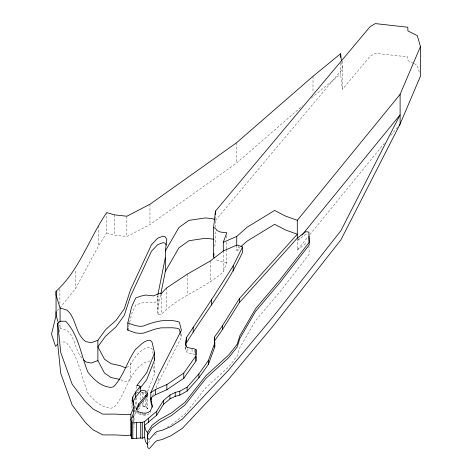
<?xml version="1.0" encoding="UTF-8"?>
<svg xmlns="http://www.w3.org/2000/svg" width="472" height="472" viewBox="0 0 472 472"><rect width="100%" height="100%" fill="white"/><g stroke="black" fill="none" stroke-linecap="round" stroke-linejoin="round"><path stroke-width="0.35" stroke-dasharray="2.36 1.77" d="M214.79 246.478L215.409 240.82L215.409 230.655M195.426 354.519L187.13 352.678L185.455 349.711L185.844 346.961M59.549 331.928L60.08 328.323L60.08 323.237M226.79 249.417L226.79 262.432L223.291 271.931C204.559 288.758 178.823 296.044 161.377 314.382L158.049 314.853L157.648 309.656L160.651 294.746M131.983 406.02L132.532 403.371M131.983 421.791L132.803 416.381M128.644 326.571L129.481 323.049M129.647 322.346L131.664 313.892L135.706 305.083L140.874 303.236L145.848 302.151L153.524 303.012L158.049 301.018L157.648 295.814L157.648 309.656M147.441 391.648L154.58 373.747L154.58 362.82M152.556 395.825L154.279 391.86M156.008 387.89L158.592 381.942L181.395 337.386L181.395 333.114M59.891 308.004L75.508 288.551L98.766 245.523L106.737 232.914L106.737 213.309M132.803 417.814L136.443 411.838M148.497 442.842L150.043 440.335M136.809 394.002L136.809 392.545L139.045 389.648M138.143 409.737L140.261 407.118L140.261 405.66M299.626 237.953L297.301 240.803L305.703 234.377L308.251 234.667M297.301 238.124L297.301 249.995L308.004 236.885M309.862 234.608L384.296 143.405M390.81 135.423L397.784 126.874M215.409 220.483L342.383 69.042L341.622 62.481M340.613 63.177L340.613 74.075L342.383 89.379L370.083 56.333L375.334 53.253L407.808 56.888L407.926 60.575L413.537 63.378M57.023 310.7L58.935 308.9M236.72 245.121L236.72 250.302L240.006 247.399M106.737 232.914L114.578 235.198L126.85 236.572L149.948 224.613L236.543 163.105L302.475 105.775M311.343 98.07L340.613 74.075M171.419 424.782L184.965 414.162L205.822 387.701L228.678 366.886L237.192 356.189L239.788 347.758L255.541 320.624L279.766 291.997L309.201 254.19L308.977 246.862M297.301 249.995L305.703 243.57L306.977 243.717M154.704 435.125L157.978 432.635M126.915 367.31L130.201 365.387C134.266 357.499 140.638 348.324 150.102 347.115L152.019 349.02L153.14 353.782M167.07 427.213L170.799 425.13M136.809 392.545L137.741 392.303L140.261 393.276L142.503 392.138L143.464 392.244L146.544 393.636M136.673 411.106L137.328 413.212C141.423 414.941 146.308 416.487 150.243 413.047L150.243 411.118M150.102 360.956C140.638 362.166 134.266 371.34 130.201 379.228C124.484 388.432 121.558 399.796 113.717 407.513L110.95 408.192C100.961 407.454 93.798 400.327 87.875 392.934C81.06 376.078 78.594 355.664 65.691 342.035L60.935 341.993M236.72 250.302L238.177 250.467L238.177 245.93M226.79 262.432L220.554 261.736L216.795 260.037L215.958 258.65M142.503 403.064L142.503 405.979L145.388 406.652L147.695 408.976L147.695 395.135M142.503 405.979L145.388 406.652L147.695 408.976M137.741 406.144L140.261 407.118M120.696 379.736L124.785 381.364L126.915 381.152L130.201 379.228L130.201 361.21M414.162 63.691L417.283 65.248L419.466 72.771M81.898 358.065C74.718 349.982 75.638 337.61 67.036 330.477L60.08 328.323L59.018 324.942M180.54 333.981L181.395 337.386M152.822 366.26L154.58 373.747M342.383 61.159L342.383 89.379M313.001 76.287L313.001 92.996M236.543 142.768L236.543 163.105M226.79 235.675L226.79 239.292M226.79 242.183L226.79 248.691M223.291 250.974L223.291 271.931M215.409 216.902L215.409 227.746M210.229 261.046L210.229 282.002M194.228 350.136L194.228 354.024M192.069 349.245L192.069 353.782M187.16 274.25L187.16 295.201M187.13 348.79L187.13 352.678M185.455 347.121L185.455 349.711M166.587 287.938L166.587 308.894M161.377 293.425L161.377 314.382M158.592 378.385L158.592 381.942M158.049 295.325L158.049 314.853M149.948 204.276L149.948 224.613M146.544 398.002L146.544 407.478M145.547 413.254L145.547 415.189M145.388 390.881L145.388 394.267M145.388 399.365L145.388 406.652M144.06 413.348L144.06 415.283M143.464 392.244L143.464 395.89M143.464 400.988L143.464 406.085M142.503 392.138L142.503 397.967M142.391 412.9L142.391 414.835M140.261 393.276L140.261 400.557M140.202 412.133L140.202 414.062M138.367 411.926L138.367 413.856M136.809 386.279L136.809 389.064M136.809 397.642L136.809 405.654M135.594 397.831L135.594 412.888M134.054 413.856L134.054 421.744M134.054 422.458L134.054 427.479M133.552 415.319L133.552 421.773M133.075 416.741L133.075 421.762M131.983 401.713L131.983 409.607M126.85 216.235L126.85 236.572M114.578 214.86L114.578 235.198M98.766 225.911L98.766 245.523M75.508 271.123L75.508 288.551M59.891 289.124L59.891 303.649"/><path stroke-width="0.71" d="M56.068 311.597L56.056 315.485L51.542 334.093L55.478 346.312L57.743 344.188L57.743 323.391L60.316 321.249L65.691 321.231C78.594 334.866 81.06 355.28 87.875 372.137C93.798 379.529 100.961 386.656 110.95 387.394L113.717 386.716C123.581 376.096 127.269 361.127 135.588 349.298C140.019 345.876 143.972 340.218 150.102 340.159L152.019 342.058L154.58 352.95L154.58 359.906L146.644 379.795L139.936 388.486M341.457 61.024L340.613 53.737L313.001 76.287L236.543 142.768L149.948 204.276L126.85 216.235L114.578 214.86L106.737 212.577C89.019 238.33 79.674 269.795 56.068 291.259L56.056 295.147L60.08 307.986L60.08 321.786M152.273 407.33L151.305 403.625L150.833 397.861L155.43 394.745L166.876 389.724L183.761 378.302L195.963 361.086L196.022 349.587L194.228 348.837L187.13 347.498L185.455 344.525L186.428 337.651L211.421 299.879L233.215 265.825L242.531 247.021L238.177 245.287L236.72 245.121L223.291 250.974L210.229 261.046L187.16 274.25L166.587 287.938L161.377 293.425L158.049 293.903L153.524 295.897L145.848 295.035L140.874 296.121L135.706 297.968L131.664 306.776L127.8 322.978L127.8 330.093L135.476 332.878L139.618 333.338L143.488 333.138L154.81 329.179L161.035 327.851L172.427 327.757L177.277 328.3L179.342 329.22L180.369 333.303M214.406 341.114L222.4 329.686L239.416 302.487L297.301 238.124L305.703 231.699L308.889 232.059L309.201 242.313L279.766 280.126L255.541 308.747L239.788 335.887L237.192 344.318L228.678 355.015L205.822 375.824L184.965 402.291L171.419 412.911L159.613 419.514L151.972 425.331L147.724 432.222L147.577 447.173L148.45 448.27L149.606 448.4L155.04 442.111L156.822 440.748L162.102 439.509L171.017 435.709L182.404 428.287L228.413 379.47L273.046 326.046L340.937 239.829L400.108 124.024L420.458 76.187L420.458 46.539L417.283 35.595L407.926 30.922L407.808 27.24L375.334 23.6L370.083 26.686L215.409 211.167L213.633 227.439L213.633 257.087L214.795 257.871M213.633 257.087L214.022 253.552M160.793 294.038L165.371 271.317L165.371 250.98L166.781 239.156L164.74 236.413L162.911 236.212L157.719 238.142L151.471 244.738L130.514 289.737L124.319 308.782L116.041 320.329L105.457 329.798L97.875 340.288L91.131 342.713L85.81 341.592C74.971 333.952 76.712 318.576 67.036 310.139L60.08 307.986M185.944 346.271L186.428 337.651M157.931 294.392L165.371 257.476M154.58 352.95L146.644 372.839L136.809 385.583L137.741 385.341L140.261 386.314L135.594 392.09L132.803 397.017L131.983 400.993L133.075 401.678C135.169 407.601 134.013 413.962 130.868 419.301L131.723 422.611L131.723 438.382C135.128 439.137 138.774 437.414 142.279 438.211L144.585 437.314L144.585 421.543L156.71 411.295L163.436 400.551L169.944 395.011L175.2 392.456L179.802 391.176L187.148 387.14L198.895 373.895L208.417 360.419L214.795 342.961L214.406 337.214L222.4 325.786L239.416 298.587L297.301 234.224L285.595 230.006L274.627 224.318L247.121 241.103L241.098 246.431M127.8 330.093L128.136 328.683M147.724 432.222L146.521 431.662L145.435 429.378L144.585 425.437L156.71 415.195L163.436 404.451L169.944 398.911L175.2 396.356L179.802 395.076L187.148 391.04L198.895 377.795L208.417 364.319L214.795 346.861L214.795 342.961M223.291 250.974L223.291 242.278L226.79 232.785L220.554 232.082L216.795 230.383L215.958 228.997L213.633 227.439M131.723 438.382L130.868 435.078L130.868 414.274L134.054 406.681M297.301 238.124L297.301 220.341L400.108 94.37L420.458 46.539M151.305 403.625L150.833 399.79L150.833 392.674L158.592 374.827L181.395 330.27L179.342 322.105C167.625 318.24 154.58 321.385 143.488 326.022C137.924 327.155 132.933 324.588 127.8 322.978M150.833 399.79L151.406 398.468M136.455 409.761L136.455 408.475L138.727 403.89L147.695 393.206L145.388 390.881L142.503 390.208L140.261 391.341L135.594 397.117L132.803 402.044L132.803 397.017M136.78 409.749L138.727 405.826L147.695 395.135L147.695 393.206M186.428 342.831C205.078 312.606 227.675 284.628 242.531 252.207L242.531 247.021M165.371 250.98L178.87 227.545L188.93 220.377L205.515 217.928L212.955 218.76L214.424 219.793M165.371 271.317L178.87 247.883L188.93 240.714L205.515 238.266L212.955 239.097L213.934 239.788M150.833 392.674L155.43 389.565L166.876 384.544L183.761 373.116L195.963 355.906L195.963 361.086M301.956 235.103L400.108 114.832L340.937 230.637L273.046 316.848L228.413 370.272L182.404 419.089L171.017 426.517L162.102 430.317L156.822 431.555L155.04 432.912L149.606 439.208L148.45 439.078L147.577 437.981L147.724 434.901L151.972 428.01L159.613 422.192L171.419 415.59L184.965 404.97L205.822 378.509L228.678 357.693L237.192 346.997L239.788 338.566L255.541 311.431L279.766 282.805L309.201 244.992L308.936 236.201M399.182 125.163L400.108 124.024L400.108 94.37M223.291 242.278L236.72 236.425L247.121 227.221L274.627 210.441L285.595 216.123L297.301 220.341M131.723 422.611C135.128 423.366 138.774 421.643 142.279 422.434L144.585 421.543M97.875 340.288L97.875 360.626L91.131 363.051L85.81 361.93L83.367 359.517M130.868 414.274L126.449 414.717L114.891 414.109L102.896 414.133L93.185 409.106L85.485 401.76L72.216 384.35L60.729 352.484L57.743 323.391M130.868 435.078L126.449 435.514L114.891 434.913L102.896 434.93L93.185 429.909L85.485 422.564L72.216 405.147L60.729 373.281L57.743 344.188M126.207 367.381L124.785 367.523L120.012 365.623L111.056 363.706L104.495 359.21L97.875 346.784L105.457 336.294L116.041 326.825L124.319 315.278L130.514 296.233L151.471 251.234L157.719 244.638L162.911 242.708L164.74 242.909L166.374 245.104M119.322 379.317L111.056 377.547L104.495 373.051L97.875 360.626M147.724 444.093L146.521 443.538L145.435 441.255L144.585 437.314M58.386 322.919L56.056 315.485L56.068 291.259M136.455 408.475L137.328 411.277C141.423 413.012 146.308 414.558 150.243 411.118L152.438 406.014L151.305 401.696M154.102 357.864L154.58 359.906M133.853 410.286L134.054 411.708M214.5 342.554L214.795 346.861M340.613 53.737L340.613 57.366M239.416 298.587L239.416 302.487M236.72 236.425L236.72 245.121M233.215 265.825L233.215 271.011M222.4 325.786L222.4 329.686M215.409 211.167L215.409 214.754M214.406 337.214L214.406 339.167M211.421 299.879L211.421 305.065M208.417 360.419L208.417 364.319M198.895 373.895L198.895 377.795M196.022 349.587L196.022 354.767M193.19 327.025L193.19 332.211M187.148 387.14L187.148 391.04M183.761 373.116L183.761 378.302M179.802 391.176L179.802 395.076M175.2 392.456L175.2 396.356M169.944 395.011L169.944 398.911M166.876 384.544L166.876 389.724M163.436 400.551L163.436 404.451M156.71 411.295L156.71 415.195M155.43 389.565L155.43 394.745M148.355 418.629L148.355 422.528M146.013 395.029L146.013 396.958M142.279 422.434L142.279 438.211M140.727 422.263L140.727 438.034M140.261 386.314L140.261 391.341M138.727 403.89L138.727 405.826M136.438 422.464L136.438 438.234M135.594 392.09L135.594 397.117M133.552 403.123L133.552 405.277M133.075 401.678L133.075 403.118M132.827 422.959L132.827 438.73M131.281 421.431L131.281 437.202"/></g></svg>
